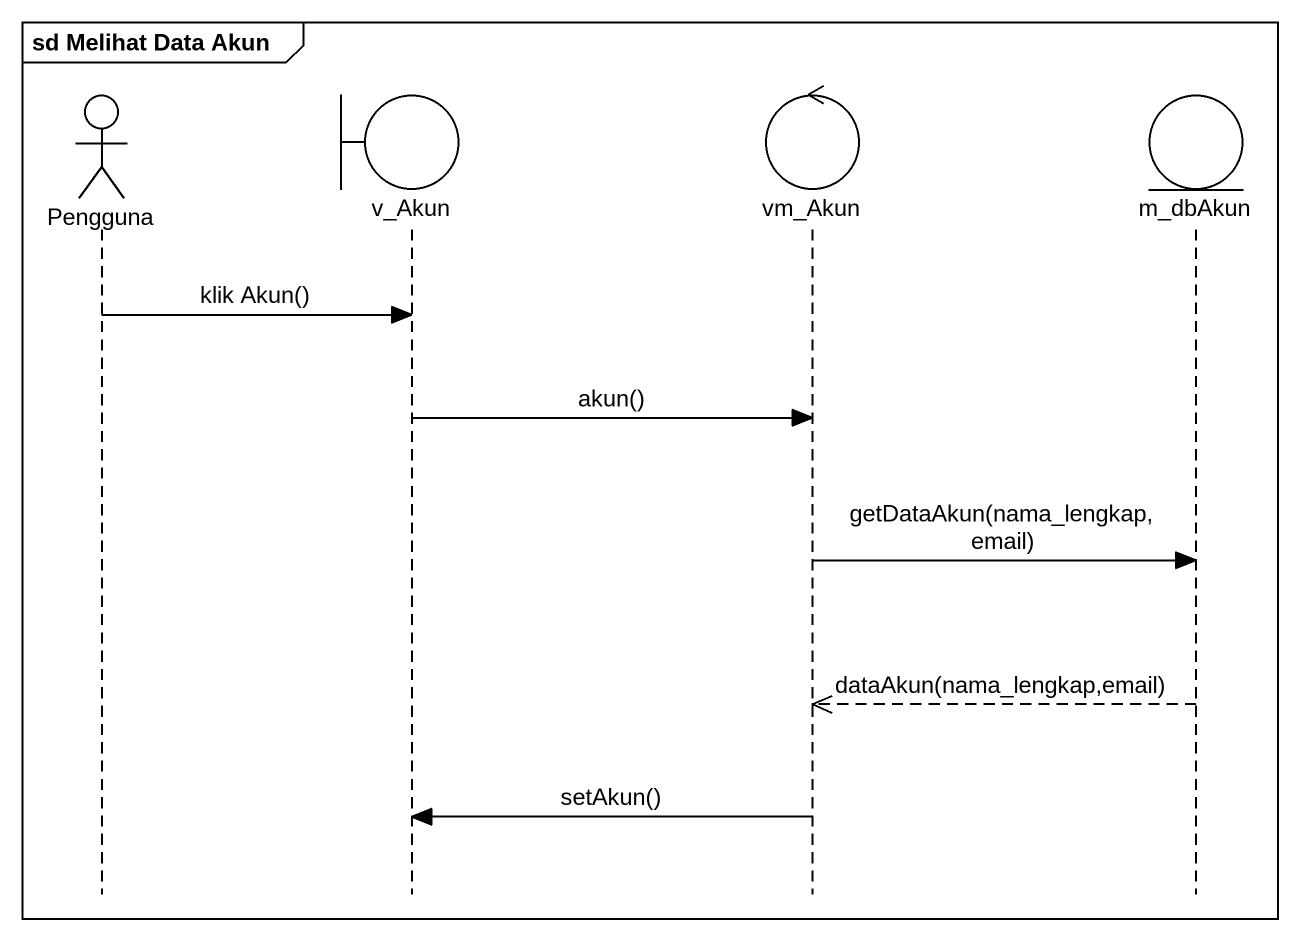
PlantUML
@startuml
mainframe sd Melihat Data Akun
hide footbox
actor Pengguna
boundary v_Akun
control vm_Akun
entity m_dbAkun

Pengguna -> v_Akun : klik Akun()
v_Akun -> vm_Akun : akun()
vm_Akun -> m_dbAkun : getDataAkun(nama_lengkap,email)
m_dbAkun -->> vm_Akun : dataAkun(nama_lengkap,email)
vm_Akun -> v_Akun : setAkun()
@enduml
